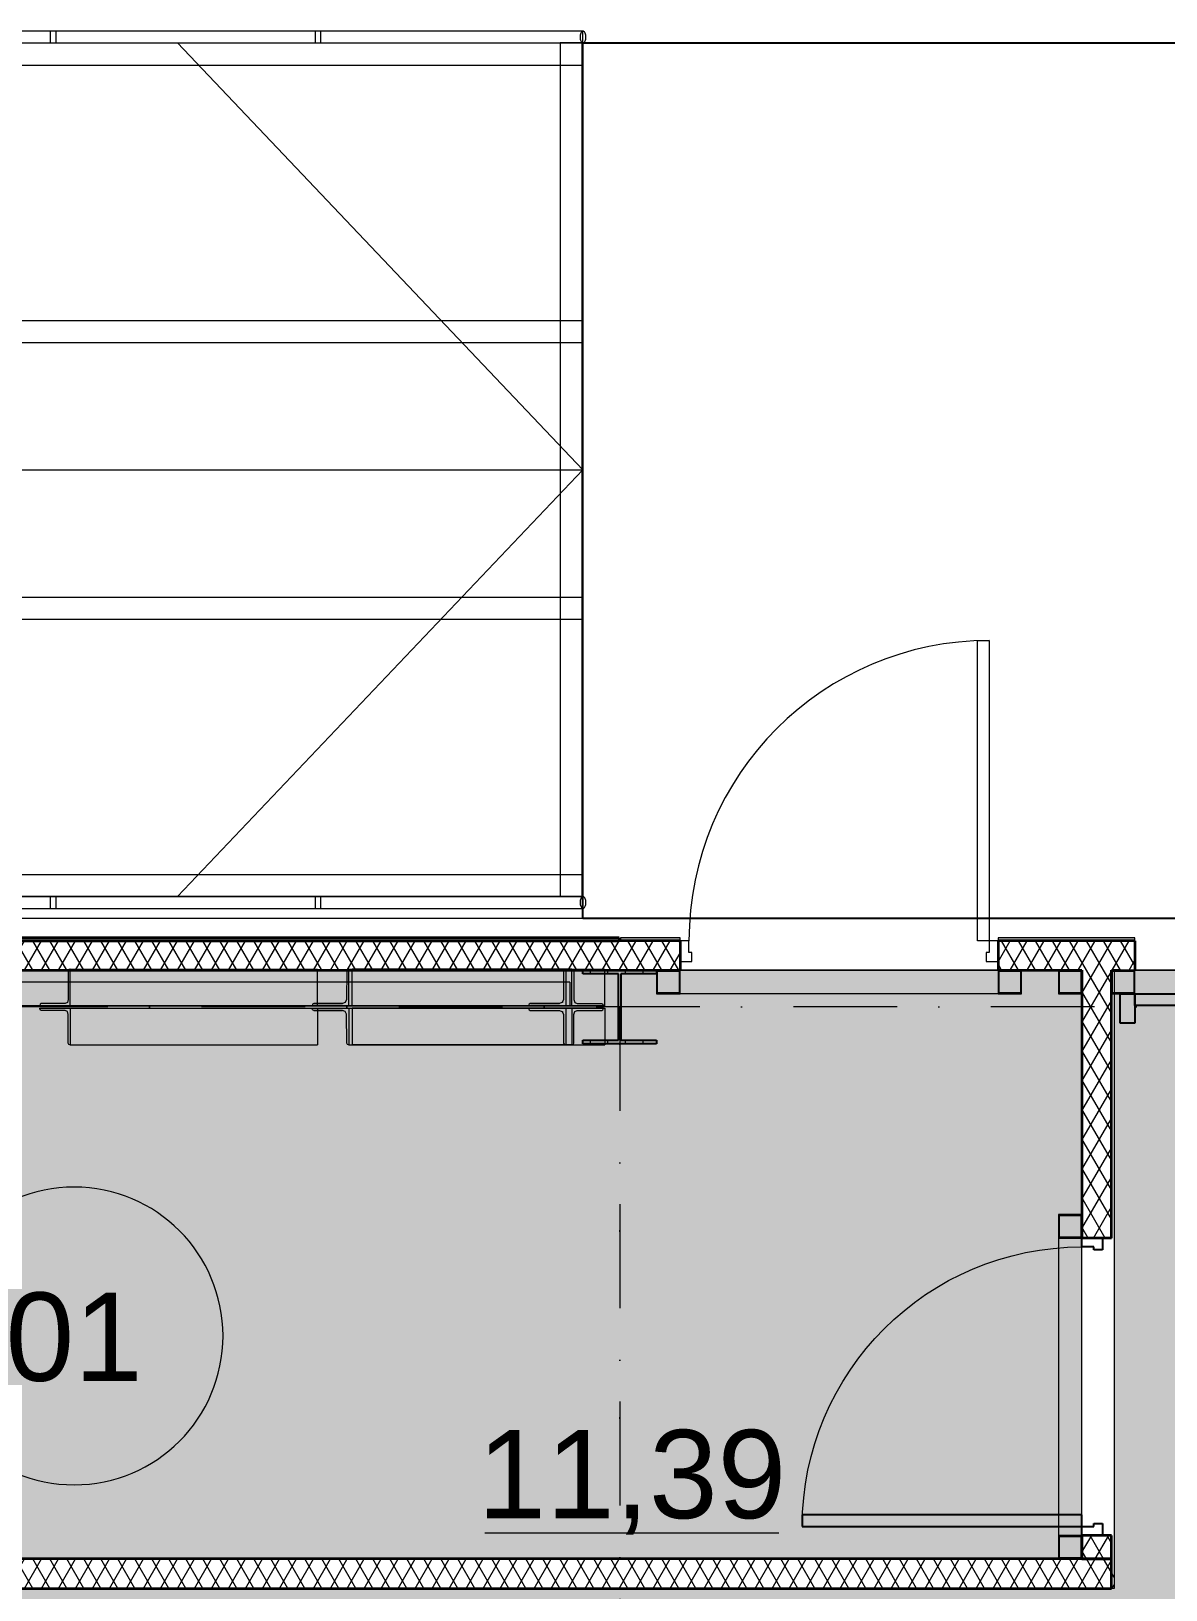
# Model space of a CAD drawing. Header units: millimetres. Extents: x -10605 to 104127, y -15987 to 52426.
# Drawn here: x 2000 to 5855, y 38020 to 43315 of the extents above; entities that cross this region are included whole.
import ezdxf
from ezdxf.enums import TextEntityAlignment as Align

# ---------------------------------------------------------------- set-up
doc = ezdxf.new("R2010")
doc.units = ezdxf.units.MM
doc.header["$MEASUREMENT"] = 0
doc.linetypes.add('Dot & Dashed', pattern=[670.277762, 352.777767, -176.388884, 0, -141.111112])
doc.linetypes.add('Крупный пунктир', pattern=[634.99999, 0, -634.99999])
for name, color, linetype, lineweight in [('0_Ном._пера__200', 7, 'Continuous', 0), ('Двери Archicad_Ном._пера__200', 7, 'Continuous', 0), ('Двери Archicad_Ном._пера__3', 7, 'Continuous', 0), ('Двери Archicad_Ном._пера__97', 7, 'Continuous', 35), ('Двери Archicad_Ном._пера__98', 7, 'Continuous', 25), ('Зоны_Ном._пера__91', 255, 'Continuous', 0), ('Лестницы_Ном._пера__100', 7, 'Continuous', 9), ('Лестницы_Ном._пера__200', 7, 'Continuous', 0), ('Лестницы_Ном._пера__99', 7, 'Continuous', 15), ('Металлический каркас здания_Ном._пера__100', 7, 'Continuous', 9), ('Металлический каркас здания_Ном._пера__98', 7, 'Continuous', 25), ('Металлический каркас здания_Ном._пера__99', 7, 'Continuous', 15), ('Оси_Ном._пера__200', 7, 'Continuous', 0), ('Паспорта Зон Archicad_Ном._пера__100', 7, 'Continuous', 9), ('Стены _Ном._пера__97', 7, 'Continuous', 35), ('Стены _Ном._пера__98', 7, 'Continuous', 25), ('Фасадные панели_Ном._пера__200', 7, 'Continuous', 0), ('Фасадные панели_Ном._пера__97', 7, 'Continuous', 35)]:
    doc.layers.add(name, color=color, linetype=linetype, lineweight=lineweight)
for name, color, linetype in [('Двери Archicad', 7, 'Continuous'), ('Зоны', 7, 'Continuous'), ('Лестницы', 7, 'Continuous'), ('Металлический каркас здания', 7, 'Continuous'), ('Оси', 7, 'Continuous'), ('Стены', 7, 'Continuous'), ('Фасадные панели', 7, 'Continuous')]:
    doc.layers.add(name, color=color, linetype=linetype)
for name, color, linetype, lineweight, true_color in [('Зоны_Ном._пера__2', 7, 'Continuous', 0, 0xc2747474), ('Лестницы_Ном._пера__71', 7, 'Continuous', 13, 0xc2331900), ('Металлический каркас здания_Ном._пера__51', 7, 'Continuous', 20, 0xc2002000), ('Металлический каркас здания_Ном._пера__53', 7, 'Continuous', 0, 0xc2006200)]:
    doc.layers.add(name, color=color, linetype=linetype, lineweight=lineweight, true_color=true_color)
doc.styles.add('РЎР“Р•РќР•Р\xa0РР\xa0_РЎРўРР›Р¬_1', font='arial.ttf')
doc.styles.add('РЎР“Р•РќР•Р\xa0РР\xa0_РЎРўРР›Р¬_2', font='ARIALN.TTF')
pattern_1 = [(90, (0, 0), (-60, 0), [])]
pattern_2 = [(60, (0, 0), (-43.30127, 25), []), (120, (0, 0), (43.30127, 25), [])]

# ---------------------------------------------------------------- blocks, each defined once
blk = doc.blocks.new('Разгрузочный тамбур_08_22', base_point=(8577.8, 38769.6))
at = {"layer": 'Зоны', "linetype": 'Continuous', "lineweight": 0, "true_color": 0x3f3f3f}
blk.add_hatch(color=250, dxfattribs=at).paths.add_polyline_path([(-125, 28225), (7275, 28225), (9950, 28225), (9950, 40125), (5680, 40125), (5680, 38025), (-125, 38025)])
at = {"layer": 'Паспорта Зон Archicad_Ном._пера__100', "color": 7, "lineweight": 9, "style": 'РЎР“Р•РќР•Р\xa0РР\xa0_РЎРўРР›Р¬_1'}
for tag, p in [('ROOM_NUMBER', (7849.1, 38611.8)), ('ROOM_AREA', (9169.9, 37457.8))]:
    blk.add_attdef(tag, text='', height=300, dxfattribs=at).set_placement(p, align=Align.MIDDLE_CENTER)
blk = doc.blocks.new('Колонна SHS ГК 27')
at = {"layer": 'Металлический каркас здания_Ном._пера__99', "linetype": 'Continuous', "lineweight": 0, "true_color": 0xffffff}
h = blk.add_hatch(dxfattribs=at)
h.set_pattern_fill('Barabбs_tйglakц_бllу', style=0, pattern_type=2)
h.set_pattern_definition(pattern_1)
h.paths.add_polyline_path([(-40, -40), (40, -40), (40, 40), (-40, 40)])
h.paths.add_polyline_path([(-36.4, -36.4), (-36.4, 36.4), (36.4, 36.4), (36.4, -36.4)], flags=0)
at = {"layer": 'Металлический каркас здания_Ном._пера__99', "color": 7, "linetype": 'Continuous', "lineweight": 15}
for p, q in [((40, 40), (-40, 40)), ((-40, 40), (-40, -40)), ((-36.4, -36.4), (-36.4, 36.4)), ((-36.4, 36.4), (36.4, 36.4)), ((36.4, 36.4), (36.4, -36.4)), ((40, -40), (40, 40)), ((-40, -40), (40, -40)), ((36.4, -36.4), (-36.4, -36.4))]:
    blk.add_line(p, q, dxfattribs=at)
blk = doc.blocks.new('Труба Квадратного Сечения ГК SHS 27')
at = {"layer": 'Металлический каркас здания_Ном._пера__99', "color": 7, "linetype": 'Continuous', "lineweight": 15}
for p, q in [((1250, 40), (0, 40)), ((0, 40), (0, 0)), ((0, 0), (0, -40)), ((2500, 40), (1250, 40)), ((2500, 0), (2500, 40)), ((2500, -40), (2500, 0)), ((0, -40), (1250, -40)), ((1250, -40), (2500, -40))]:
    blk.add_line(p, q, dxfattribs=at)
blk = doc.blocks.new('Труба Квадратного Сечения ГК SHS 27_2')
at = {"layer": 'Металлический каркас здания_Ном._пера__99', "color": 7, "linetype": 'Continuous', "lineweight": 15}
for p, q in [((540, 40), (0, 40)), ((0, 40), (0, 0)), ((0, 0), (0, -40)), ((1080, 40), (540, 40)), ((1080, 0), (1080, 40)), ((1080, -40), (1080, 0)), ((0, -40), (540, -40)), ((540, -40), (1080, -40))]:
    blk.add_line(p, q, dxfattribs=at)
blk = doc.blocks.new('Техн. помещение_01_48', base_point=(2620.2, 39226.3))
at = {"layer": 'Зоны_Ном._пера__2', "linetype": 'Continuous', "lineweight": 0, "true_color": 0x1d1d1d}
blk.add_hatch(color=250, dxfattribs=at).paths.add_polyline_path([(-125, 40125), (-125, 38125), (5570, 38125), (5570, 40125)])
at = {"layer": 'Паспорта Зон Archicad_Ном._пера__100', "color": 7, "linetype": 'Continuous', "lineweight": 9}
blk.add_line((3541.7, 38213.8), (4540.8, 38213.8), dxfattribs=at)
for start, end in [(0, 180), (180, 0)]:
    blk.add_arc((2146.4, 38882.4), 505.7, start, end, dxfattribs=at)
at = {"layer": 'Паспорта Зон Archicad_Ном._пера__100', "color": 7, "lineweight": 9, "style": 'РЎР“Р•РќР•Р\xa0РР\xa0_РЎРўРР›Р¬_1'}
for tag, p in [('ROOM_NUMBER', (2146.4, 38879.9)), ('ROOM_AREA', (4041.2, 38413.2))]:
    blk.add_attdef(tag, text='', height=300, dxfattribs=at).set_placement(p, align=Align.MIDDLE_CENTER)
blk = doc.blocks.new('Перекрытие_1', base_point=(-300, -300))
at = {"layer": '0_Ном._пера__200', "color": 7, "linetype": 'Continuous', "lineweight": 0, "flags": 128}
blk.add_lwpolyline([(-300, -300), (98300.8, -300), (98300.8, 40300.8), (-300, 40300.8)], close=True, dxfattribs=at)
blk = doc.blocks.new('Перекрытие_58', base_point=(3875, 43275))
at = {"layer": 'Стены _Ном._пера__98', "color": 7, "linetype": 'Continuous', "lineweight": 25, "flags": 128}
blk.add_lwpolyline([(3875, 43275), (94125, 43275), (94125, 40300.8), (3875, 40300.8)], close=True, dxfattribs=at)
blk = doc.blocks.new('Однопольная Дверь 27_3')
at = {"layer": 'Двери Archicad_Ном._пера__3', "color": 7, "linetype": 'Continuous', "lineweight": 0}
blk.add_arc((475, 0), 950, 90, 180, dxfattribs=at)
at = {"layer": 'Двери Archicad_Ном._пера__97', "color": 7, "linetype": 'Continuous', "lineweight": 35}
for p, q in [((-505, -70), (-505, 0)), ((-505, -70), (-505, 0)), ((505, -70), (505, 0)), ((505, -70), (505, 0)), ((-505, -100), (-505, -70)), ((505, -100), (505, -70))]:
    blk.add_line(p, q, dxfattribs=at)
at = {"layer": 'Двери Archicad_Ном._пера__98', "color": 7, "linetype": 'Continuous', "lineweight": 25}
for p, q in [((435, 0), (435, 950)), ((435, 950), (475, 950)), ((475, 950), (475, 0)), ((-475, 0), (-505, 0)), ((-505, 0), (-505, -70)), ((-475, -40), (-475, 0)), ((475, 0), (435, 0)), ((505, 0), (475, 0)), ((475, 0), (475, -40)), ((505, -70), (505, 0)), ((-465, -40), (-475, -40)), ((-465, -70), (-465, -40)), ((475, -40), (465, -40)), ((465, -40), (465, -70)), ((-505, -70), (-465, -70)), ((465, -70), (505, -70))]:
    blk.add_line(p, q, dxfattribs=at)
blk = doc.blocks.new('Стена_84', base_point=(5670, 40125))
at = {"layer": 'Стены', "linetype": 'Continuous', "lineweight": 0, "true_color": 0x000000}
h = blk.add_hatch(dxfattribs=at)
h.set_pattern_fill('Batt_Insulation__3_', color=18, style=0, pattern_type=2)
h.set_pattern_definition(pattern_2)
h.paths.add_polyline_path([(5570, 40125), (5570, 39215), (5670, 39215), (5670, 40125)])
h = blk.add_hatch(dxfattribs=at)
h.set_pattern_fill('Batt_Insulation__3_', color=18, style=0, pattern_type=2)
h.set_pattern_definition(pattern_2)
h.paths.add_polyline_path([(5570, 38125), (5670, 38125), (5670, 38205), (5570, 38205)])
at = {"layer": 'Стены _Ном._пера__97', "color": 7, "linetype": 'Continuous', "lineweight": 35}
for p, q in [((5640, 39215), (5570, 39215)), ((5670, 39215), (5640, 39215)), ((5640, 38205), (5570, 38205)), ((5670, 38205), (5640, 38205))]:
    blk.add_line(p, q, dxfattribs=at)
at = {"layer": 'Стены _Ном._пера__97', "color": 7, "linetype": 'Continuous', "lineweight": 35, "flags": 128}
for points in [[(5570, 40125), (5570, 39215)], [(5670, 39215), (5670, 40125)], [(5570, 38205), (5570, 38125)], [(5670, 38125), (5670, 38205)], [(5570, 38125), (5670, 38125)]]:
    blk.add_lwpolyline(points, dxfattribs=at)
at = {"layer": 'Двери Archicad', "color": 7, "linetype": 'Continuous', "lineweight": 50, "xscale": -1, "zscale": 1000, "rotation": 90}
blk.add_blockref('Однопольная Дверь 27_3', (5570, 38710), dxfattribs=at)
blk = doc.blocks.new('Стена_86', base_point=(5670, 38125))
at = {"layer": 'Стены', "linetype": 'Continuous', "lineweight": 0, "true_color": 0x000000}
h = blk.add_hatch(dxfattribs=at)
h.set_pattern_fill('Batt_Insulation__3_', color=18, style=0, pattern_type=2)
h.set_pattern_definition(pattern_2)
h.paths.add_polyline_path([(5670, 38125), (-135, 38125), (-135, 38025), (5670, 38025)])
h = blk.add_hatch(dxfattribs=at)
h.set_pattern_fill('Batt_Insulation__3_', color=18, style=0, pattern_type=2)
h.set_pattern_definition(pattern_2)
h.paths.add_polyline_path([(5670, 38125), (5670, 38025), (5680, 38025), (5680, 38125)])
at = {"layer": 'Стены _Ном._пера__97', "color": 7, "linetype": 'Continuous', "lineweight": 35, "flags": 128}
for points in [[(5670, 38125), (-135, 38125)], [(-135, 38125), (-135, 38025)], [(5670, 38025), (5670, 38125)], [(-135, 38025), (5670, 38025)]]:
    blk.add_lwpolyline(points, dxfattribs=at)
blk = doc.blocks.new('Стена_179', base_point=(-225, 40225))
at = {"layer": 'Фасадные панели_Ном._пера__200', "color": 7, "linetype": 'Continuous', "lineweight": 0, "flags": 128}
for points in [[(3997.5, 40235), (-225, 40235)], [(-225, 40225), (3997.5, 40225)], [(3997.5, 40235), (3997.5, 40225)]]:
    blk.add_lwpolyline(points, dxfattribs=at)
blk = doc.blocks.new('Стена_180', base_point=(-225, 40225))
at = {"layer": 'Фасадные панели', "linetype": 'Continuous', "lineweight": 0, "true_color": 0xffffff}
blk.add_hatch(color=7, dxfattribs=at).paths.add_polyline_path([(-225, 40225), (3997.5, 40225), (3997.5, 40235), (-225, 40235)])
at = {"layer": 'Фасадные панели_Ном._пера__97', "color": 7, "linetype": 'Continuous', "lineweight": 35, "flags": 128}
for points in [[(3997.5, 40235), (-225, 40235)], [(-225, 40225), (3997.5, 40225)], [(3997.5, 40235), (3997.5, 40225)]]:
    blk.add_lwpolyline(points, dxfattribs=at)
blk = doc.blocks.new('Стена_183', base_point=(4205, 40225))
at = {"layer": 'Фасадные панели', "linetype": 'Continuous', "lineweight": 0, "true_color": 0xffffff}
blk.add_hatch(color=7, dxfattribs=at).paths.add_polyline_path([(4205, 40235), (4002.5, 40235), (4002.5, 40225), (4205, 40225)])
at = {"layer": 'Фасадные панели_Ном._пера__200', "color": 7, "linetype": 'Continuous', "lineweight": 0, "flags": 128}
for points in [[(4205, 40235), (4002.5, 40235)], [(4002.5, 40235), (4002.5, 40225)], [(4002.5, 40225), (4205, 40225)], [(4205, 40225), (4205, 40235)]]:
    blk.add_lwpolyline(points, dxfattribs=at)
blk = doc.blocks.new('Стена_184', base_point=(5750, 40225))
at = {"layer": 'Фасадные панели', "linetype": 'Continuous', "lineweight": 0, "true_color": 0xffffff}
blk.add_hatch(color=7, dxfattribs=at).paths.add_polyline_path([(5750, 40235), (5285, 40235), (5285, 40225), (5750, 40225)])
at = {"layer": 'Фасадные панели_Ном._пера__200', "color": 7, "linetype": 'Continuous', "lineweight": 0, "flags": 128}
for points in [[(5750, 40235), (5285, 40235)], [(5285, 40235), (5285, 40225)], [(5285, 40225), (5750, 40225)], [(5750, 40225), (5750, 40235)]]:
    blk.add_lwpolyline(points, dxfattribs=at)
blk = doc.blocks.new('Стена_185', base_point=(5750, 40225))
at = {"layer": 'Фасадные панели_Ном._пера__200', "color": 7, "linetype": 'Continuous', "lineweight": 0, "flags": 128}
for points in [[(5750, 40235), (5285, 40235)], [(5285, 40235), (5285, 40225)], [(5285, 40225), (5750, 40225)], [(5750, 40225), (5750, 40235)]]:
    blk.add_lwpolyline(points, dxfattribs=at)
blk = doc.blocks.new('Стена_290', base_point=(4205, 40225))
at = {"layer": 'Фасадные панели_Ном._пера__200', "color": 7, "linetype": 'Continuous', "lineweight": 0, "flags": 128}
for points in [[(4205, 40235), (4002.5, 40235)], [(4002.5, 40235), (4002.5, 40225)], [(4002.5, 40225), (4205, 40225)], [(4205, 40225), (4205, 40235)]]:
    blk.add_lwpolyline(points, dxfattribs=at)
blk = doc.blocks.new('Колонна Универсальная 27')
at = {"layer": 'Металлический каркас здания_Ном._пера__98', "linetype": 'Continuous', "lineweight": 0, "true_color": 0xffffff}
h = blk.add_hatch(dxfattribs=at)
h.set_pattern_fill('Barabбs_tйglakц_бllу', style=0, pattern_type=2)
h.set_pattern_definition(pattern_1)
h.paths.add_polyline_path([(-125, -125), (125, -125), (125, -113), (4, -113), (4, 113), (125, 113), (125, 125), (-125, 125), (-125, 113), (-4, 113), (-4, -113), (-125, -113)])
at = {"layer": 'Металлический каркас здания_Ном._пера__98', "color": 7, "linetype": 'Continuous', "lineweight": 25}
for p, q in [((125, 125), (-125, 125)), ((-125, 125), (-125, 113)), ((-125, 113), (-4, 113)), ((-4, 113), (-4, -113)), ((4, -113), (4, 113)), ((4, 113), (125, 113)), ((125, 113), (125, 125)), ((-4, -113), (-125, -113)), ((-125, -113), (-125, -125)), ((-125, -125), (125, -125)), ((125, -113), (4, -113)), ((125, -125), (125, -113))]:
    blk.add_line(p, q, dxfattribs=at)
blk = doc.blocks.new('Двутавp К 26020-83 27_4')
at = {"layer": 'Металлический каркас здания_Ном._пера__98', "color": 7, "linetype": 'Крупный пунктир', "lineweight": 25}
blk.add_line((0, 0), (39750, 0), dxfattribs=at)
blk = doc.blocks.new('Стандартный Маркер Сетки_2')
at = {"layer": 'Оси_Ном._пера__200', "color": 7, "linetype": 'Dot & Dashed', "lineweight": 0}
blk.add_line((0, 0), (107930.5, 0), dxfattribs=at)
at = {"layer": 'Оси_Ном._пера__200', "color": 7, "lineweight": 0, "style": 'РЎР“Р•РќР•Р\xa0РР\xa0_РЎРўРР›Р¬_1'}
blk.add_attdef('AC_MarkerText_1', text='', height=300, dxfattribs=at).set_placement((108330.4, 150), align=Align.TOP_CENTER)
blk = doc.blocks.new('Балка - Швеллер ПП 27')
at = {"layer": 'Металлический каркас здания_Ном._пера__100', "color": 7, "linetype": 'Continuous', "lineweight": 9}
for p, q in [((-17.9, 37.5), (8991.2, 37.5)), ((8991.2, 0), (8991.2, 37.5)), ((8991.2, -37.5), (8991.2, 0)), ((-17.9, -37.5), (8991.2, -37.5))]:
    blk.add_line(p, q, dxfattribs=at)
blk = doc.blocks.new('Балка - Швеллер ПП 27_3')
at = {"layer": 'Металлический каркас здания_Ном._пера__100', "color": 7, "linetype": 'Continuous', "lineweight": 9}
for p, q in [((0, 37.5), (0, -37.5)), ((1450, 37.5), (0, 37.5)), ((2900, 37.5), (1450, 37.5)), ((2900, 0), (2900, 37.5)), ((2900, -37.5), (2900, 0)), ((0, -37.5), (1450, -37.5)), ((1450, -37.5), (2900, -37.5))]:
    blk.add_line(p, q, dxfattribs=at)
blk = doc.blocks.new('Труба Квадратного Сечения ГК SHS 27_5')
at = {"layer": 'Металлический каркас здания_Ном._пера__99', "color": 7, "linetype": 'Continuous', "lineweight": 15}
for p, q in [((505, 40), (0, 40)), ((0, 40), (0, 0)), ((0, 0), (0, -40)), ((1010, 40), (505, 40)), ((1010, 0), (1010, 40)), ((1010, -40), (1010, 0)), ((0, -40), (505, -40)), ((505, -40), (1010, -40))]:
    blk.add_line(p, q, dxfattribs=at)
blk = doc.blocks.new('Морф_425')
at = {"layer": 'Металлический каркас здания_Ном._пера__99', "color": 7, "linetype": 'Continuous', "lineweight": 15, "flags": 128}
for points in [[(2029.4, 39996), (2132.9, 39996)], [(2031, 39989.9), (2029.4, 39994.5), (2029.4, 39996)], [(2123.2, 39984.2), (2115.6, 39988), (2034.8, 39988), (2031, 39989.9)], [(2127.9, 39872.9), (2126.3, 39877.5), (2126.3, 39975), (2123.2, 39984.2)], [(2132.9, 39996), (2973.6, 39996)], [(2132.9, 39996), (2132.9, 39871)], [(2973.6, 39996), (2973.6, 39871)], [(2132.9, 39871), (2131.7, 39871), (2127.9, 39872.9)], [(2132.9, 39871), (2973.6, 39871)]]:
    blk.add_lwpolyline(points, dxfattribs=at)
blk = doc.blocks.new('Морф_426')
at = {"layer": 'Металлический каркас здания_Ном._пера__99', "color": 7, "linetype": 'Continuous', "lineweight": 15, "flags": 128}
for points in [[(3837.1, 39996), (3090.6, 39996)], [(3090.6, 39996), (3090.6, 39871)], [(3944.2, 39996), (3837.1, 39996)], [(3837.1, 39996), (3837.1, 39871)], [(3842.3, 39872.9), (3843.9, 39877.5), (3843.9, 39975), (3847.2, 39984.2)], [(3847.2, 39984.2), (3855.1, 39988), (3938.6, 39988), (3942.6, 39989.9)], [(3942.6, 39989.9), (3944.2, 39994.5), (3944.2, 39996)], [(3837.1, 39871), (3838.3, 39871), (3842.3, 39872.9)], [(3837.1, 39871), (3090.6, 39871)]]:
    blk.add_lwpolyline(points, dxfattribs=at)
blk = doc.blocks.new('Морф_427')
at = {"layer": 'Металлический каркас здания_Ном._пера__53', "linetype": 'Continuous', "lineweight": 0, "true_color": 0x006200}
blk.add_hatch(color=98, dxfattribs=at).paths.add_polyline_path([(3816.9, 39996), (3690.1, 39996), (3690.1, 39994.7), (3690.1, 39994.5), (3691.7, 39990.6), (3691.8, 39989.9), (3695.7, 39988.3), (3696.4, 39988), (3712.1, 39988), (3795.6, 39988), (3803.5, 39984.8), (3804.9, 39984.2), (3805.5, 39982.8), (3808.8, 39975), (3809.1, 39960.2), (3809.1, 39877.5), (3810.7, 39873.6), (3811, 39872.9), (3815, 39871.3), (3815.4, 39871), (3815.6, 39871), (3816.9, 39871)])
at = {"layer": 'Металлический каркас здания_Ном._пера__51', "color": 98, "linetype": 'Continuous', "lineweight": 20, "true_color": 0x002000}
for q in [(3690.1, 39996), (3816.9, 39871)]:
    blk.add_line((3816.9, 39996), q, dxfattribs=at)
at = {"layer": 'Металлический каркас здания_Ном._пера__51', "color": 98, "linetype": 'Continuous', "lineweight": 20, "true_color": 0x002000, "flags": 128}
for points in [[(3690.1, 39996), (3690.1, 39994.7), (3690.1, 39994.5)], [(3690.1, 39994.5), (3691.7, 39990.6), (3691.8, 39989.9)], [(3691.8, 39989.9), (3695.7, 39988.3), (3696.4, 39988), (3712.1, 39988), (3795.6, 39988), (3803.5, 39984.8), (3804.9, 39984.2)], [(3804.9, 39984.2), (3805.5, 39982.8), (3808.8, 39975), (3809.1, 39960.2), (3809.1, 39877.5), (3810.7, 39873.6), (3811, 39872.9)], [(3811, 39872.9), (3815, 39871.3), (3815.4, 39871), (3815.6, 39871), (3816.9, 39871)]]:
    blk.add_lwpolyline(points, dxfattribs=at)
at = {"layer": 'Металлический каркас здания_Ном._пера__99', "color": 7, "linetype": 'Continuous', "lineweight": 15, "flags": 128}
for points in [[(2955.9, 39989.9), (2955.5, 39994.6), (2955.9, 39996)], [(2955.9, 39996), (3079.2, 39996)], [(3067.5, 39984.2), (3058.3, 39988.1), (2960.5, 39988), (2955.9, 39989.9)], [(2960.5, 39988), (3058.5, 39988)], [(3075.2, 39872.9), (3073.2, 39877.5), (3071.5, 39975.1), (3067.5, 39984.2)], [(3079.2, 39996), (3816.9, 39996)], [(3079.2, 39996), (3079.2, 39871)], [(3696.4, 39988), (3795.6, 39988)], [(3816.9, 39996), (3949.1, 39996)], [(3949.1, 39996), (3949.1, 39871)], [(3079.2, 39871), (3078.2, 39871.1), (3075.2, 39872.9)], [(3079.2, 39871), (3816.9, 39871)], [(3816.9, 39871), (3949.1, 39871)]]:
    blk.add_lwpolyline(points, dxfattribs=at)
blk = doc.blocks.new('Морф_428')
at = {"layer": 'Металлический каркас здания_Ном._пера__99', "color": 7, "linetype": 'Continuous', "lineweight": 15, "flags": 128}
for points in [[(2127.9, 40127.1), (2126.3, 40122.5), (2126.3, 40025), (2123.2, 40015.8)], [(2132.9, 40129), (2131.7, 40129), (2127.9, 40127.1)], [(2132.9, 40004), (2132.9, 40129)], [(2132.9, 40129), (2973.6, 40129)], [(2973.6, 40004), (2973.6, 40129)], [(2031, 40010.1), (2029.4, 40005.5), (2029.4, 40004)], [(2029.4, 40004), (2132.9, 40004)], [(2123.2, 40015.8), (2115.6, 40012), (2034.8, 40012), (2031, 40010.1)], [(2132.9, 40004), (2973.6, 40004)]]:
    blk.add_lwpolyline(points, dxfattribs=at)
blk = doc.blocks.new('Морф_429')
at = {"layer": 'Металлический каркас здания_Ном._пера__99', "color": 7, "linetype": 'Continuous', "lineweight": 15, "flags": 128}
for points in [[(3090.6, 40004), (3090.6, 40129)], [(3837.1, 40129), (3090.6, 40129)], [(3837.1, 40129), (3838.3, 40129), (3842.3, 40127.1)], [(3837.1, 40004), (3837.1, 40129)], [(3842.3, 40127.1), (3843.9, 40122.5), (3843.9, 40025), (3847.2, 40015.8)], [(3837.1, 40004), (3090.6, 40004)], [(3944.2, 40004), (3837.1, 40004)], [(3847.2, 40015.8), (3855.1, 40012), (3938.6, 40012), (3942.6, 40010.1)], [(3942.6, 40010.1), (3944.2, 40005.5), (3944.2, 40004)]]:
    blk.add_lwpolyline(points, dxfattribs=at)
blk = doc.blocks.new('Морф_430')
at = {"layer": 'Металлический каркас здания_Ном._пера__53', "linetype": 'Continuous', "lineweight": 0, "true_color": 0x006200}
blk.add_hatch(color=98, dxfattribs=at).paths.add_polyline_path([(3816.9, 40004), (3816.9, 40129), (3815.6, 40129), (3815.4, 40129), (3815, 40128.7), (3811, 40127.1), (3810.7, 40126.4), (3809.1, 40122.5), (3809.1, 40039.9), (3808.8, 40025), (3805.5, 40017.2), (3804.9, 40015.8), (3803.5, 40015.2), (3795.6, 40012), (3712.1, 40012), (3696.4, 40012), (3695.7, 40011.7), (3691.8, 40010.1), (3691.7, 40009.4), (3690.1, 40005.5), (3690.1, 40005.3), (3690.1, 40004)])
at = {"layer": 'Металлический каркас здания_Ном._пера__51', "color": 98, "linetype": 'Continuous', "lineweight": 20, "true_color": 0x002000}
for p, q in [((3816.9, 40129), (3816.9, 40004)), ((3816.9, 40004), (3690.1, 40004))]:
    blk.add_line(p, q, dxfattribs=at)
at = {"layer": 'Металлический каркас здания_Ном._пера__51', "color": 98, "linetype": 'Continuous', "lineweight": 20, "true_color": 0x002000, "flags": 128}
for points in [[(3811, 40127.1), (3810.7, 40126.4), (3809.1, 40122.5), (3809.1, 40039.9), (3808.8, 40025), (3805.5, 40017.2), (3804.9, 40015.8)], [(3816.9, 40129), (3815.6, 40129), (3815.4, 40129), (3815, 40128.7), (3811, 40127.1)], [(3691.8, 40010.1), (3691.7, 40009.4), (3690.1, 40005.5)], [(3690.1, 40005.5), (3690.1, 40005.3), (3690.1, 40004)], [(3804.9, 40015.8), (3803.5, 40015.2), (3795.6, 40012), (3712.1, 40012), (3696.4, 40012), (3695.7, 40011.7), (3691.8, 40010.1)]]:
    blk.add_lwpolyline(points, dxfattribs=at)
at = {"layer": 'Металлический каркас здания_Ном._пера__99', "color": 7, "linetype": 'Continuous', "lineweight": 15, "flags": 128}
for points in [[(3075.2, 40127.1), (3073.2, 40122.5), (3071.5, 40024.9), (3067.5, 40015.8)], [(3079.2, 40129), (3078.2, 40128.9), (3075.2, 40127.1)], [(3079.2, 40004), (3079.2, 40129)], [(3079.2, 40129), (3816.9, 40129)], [(3816.9, 40129), (3949.1, 40129)], [(3949.1, 40004), (3949.1, 40129)], [(2955.9, 40010.1), (2955.5, 40005.4), (2955.9, 40004)], [(3067.5, 40015.8), (3058.3, 40011.9), (2960.5, 40012), (2955.9, 40010.1)], [(2955.9, 40004), (3079.2, 40004)], [(2960.5, 40012), (3058.5, 40012)], [(3079.2, 40004), (3816.9, 40004)], [(3696.4, 40012), (3795.6, 40012)], [(3816.9, 40004), (3949.1, 40004)]]:
    blk.add_lwpolyline(points, dxfattribs=at)
blk = doc.blocks.new('Морф_431')
at = {"layer": 'Металлический каркас здания_Ном._пера__99', "color": 7, "linetype": 'Continuous', "lineweight": 15, "flags": 128}
for points in [[(170.1, 40083.9), (170.1, 40084)], [(3830, 40084), (170.1, 40084)], [(170.1, 40004), (170.1, 40020.9), (170.1, 40084)], [(170.1, 40084), (170.1, 40004)], [(170.1, 40082), (170.1, 40083.9)], [(3830, 40084), (3830, 40004)], [(170.1, 40008.5), (170.1, 40004.4)], [(170.1, 40004), (170.1, 40004.4)], [(3830, 40004), (170.1, 40004)]]:
    blk.add_lwpolyline(points, dxfattribs=at)
blk = doc.blocks.new('Ворота Гаражные Раздвижные Вертикальные 27')
at = {"layer": 'Двери Archicad_Ном._пера__97', "color": 7, "linetype": 'Continuous', "lineweight": 35}
for p, q in [((-1250, 180), (-1250, 80)), ((1250, 180), (1250, 80))]:
    blk.add_line(p, q, dxfattribs=at)
blk.add_point((0, 0), dxfattribs=at)
blk.add_point((0, 0), dxfattribs=at)
blk.add_point((0, 0), dxfattribs=at)
blk.add_point((0, 0), dxfattribs=at)
at = {"layer": 'Двери Archicad_Ном._пера__98', "color": 7, "linetype": 'Continuous', "lineweight": 25}
for p, q in [((-1250, 0), (-1300, 0)), ((-1300, 0), (-1300, -100)), ((1250, 0), (-1250, 0)), ((-1250, 0), (-1250, -40)), ((-1250, -100), (-1250, 0)), ((1250, -40), (1250, 0)), ((1300, 0), (1250, 0)), ((1250, 0), (1250, -100)), ((1300, -100), (1300, 0)), ((-1250, -40), (1250, -40)), ((-1300, -100), (-1250, -100)), ((1250, -100), (1300, -100))]:
    blk.add_line(p, q, dxfattribs=at)
blk = doc.blocks.new('Однопольная Дверь 27_5')
at = {"layer": 'Двери Archicad_Ном._пера__200', "color": 7, "linetype": 'Continuous', "lineweight": 0}
for p, q in [((-510, 0), (-540, 0)), ((-540, 0), (-540, -70)), ((-510, -40), (-510, 0)), ((540, 0), (510, 0)), ((510, 0), (510, -40)), ((540, -70), (540, 0)), ((-500, -40), (-510, -40)), ((-500, -70), (-500, -40)), ((510, -40), (500, -40)), ((500, -40), (500, -70)), ((-540, -70), (-500, -70)), ((500, -70), (540, -70))]:
    blk.add_line(p, q, dxfattribs=at)
at = {"layer": 'Двери Archicad_Ном._пера__3', "color": 7, "linetype": 'Continuous', "lineweight": 0}
for p, q in [((470, 0), (470, 1020)), ((470, 1020), (510, 1020)), ((510, 1020), (510, 0)), ((510, 0), (470, 0))]:
    blk.add_line(p, q, dxfattribs=at)
blk.add_arc((510, 0), 1020, 90, 180, dxfattribs=at)
at = {"layer": 'Двери Archicad_Ном._пера__97', "color": 7, "linetype": 'Continuous', "lineweight": 35}
for p, q in [((-540, 0), (-540, -70)), ((-540, 0), (-540, -70)), ((540, 0), (540, -70)), ((540, 0), (540, -70)), ((-540, -70), (-540, -100)), ((540, -70), (540, -100))]:
    blk.add_line(p, q, dxfattribs=at)
blk = doc.blocks.new('Стена_416', base_point=(-125, 40125))
at = {"layer": 'Стены', "linetype": 'Continuous', "lineweight": 0, "true_color": 0x000000}
h = blk.add_hatch(dxfattribs=at)
h.set_pattern_fill('Batt_Insulation__3_', color=18, style=0, pattern_type=2)
h.set_pattern_definition(pattern_2)
h.paths.add_polyline_path([(-125, 40125), (4205, 40125), (4205, 40225), (-125, 40225)])
h = blk.add_hatch(dxfattribs=at)
h.set_pattern_fill('Batt_Insulation__3_', color=18, style=0, pattern_type=2)
h.set_pattern_definition(pattern_2)
h.paths.add_polyline_path([(5750, 40225), (5285, 40225), (5285, 40125), (5700, 40125), (5750, 40125)])
at = {"layer": 'Стены _Ном._пера__97', "color": 7, "linetype": 'Continuous', "lineweight": 35}
for p, q in [((4205, 40225), (4205, 40155)), ((5285, 40225), (5285, 40155)), ((5750, 40225), (5750, 40125)), ((4205, 40155), (4205, 40125)), ((5285, 40155), (5285, 40125))]:
    blk.add_line(p, q, dxfattribs=at)
at = {"layer": 'Стены _Ном._пера__97', "color": 7, "linetype": 'Continuous', "lineweight": 35, "flags": 128}
for points in [[(4205, 40225), (-125, 40225)], [(5750, 40225), (5285, 40225)], [(-125, 40125), (4205, 40125)], [(5285, 40125), (5570, 40125)], [(5670, 40125), (5700, 40125)]]:
    blk.add_lwpolyline(points, dxfattribs=at)
at = {"layer": 'Двери Archicad', "color": 7, "linetype": 'Continuous', "lineweight": 50, "zscale": 1000}
blk.add_blockref('Однопольная Дверь 27_5', (4745, 40225), dxfattribs=at)
at = {"layer": 'Двери Archicad', "color": 7, "linetype": 'Continuous', "lineweight": 50, "xscale": -1, "zscale": 1000}
blk.add_blockref('Ворота Гаражные Раздвижные Вертикальные 27', (7000, 40045), dxfattribs=at)
blk = doc.blocks.new('Ограждение_19')
at = {"layer": 'Лестницы_Ном._пера__100', "color": 7, "linetype": 'Continuous', "lineweight": 9, "flags": 128}
for points in [[(3875, 43275), (3875, 43315), (-5125.9, 43315), (-5125.9, 43275)], [(3875, 43275), (3875, 43315), (-5125.9, 43315), (-5125.9, 43275)], [(3875, 43275), (3875, 43315), (-5125.9, 43315), (-5125.9, 43275)], [(3875, 43275), (3875, 43315), (-5125.9, 43315), (-5125.9, 43275)], [(3875, 43275), (3875, 43315), (-5125.9, 43315), (-5125.9, 43275)], [(2084.8, 43275), (2084.8, 43315), (2064.8, 43315), (2064.8, 43275)], [(2984.9, 43275), (2984.9, 43315), (2964.9, 43315), (2964.9, 43275)], [(3875, 43315), (3873.3, 43314.7), (3871.6, 43313.8), (3870, 43312.3), (3868.6, 43310.3), (3867.3, 43307.9), (3866.3, 43305), (3865.6, 43301.8), (3865.2, 43298.5), (3865, 43295), (3865.2, 43291.5), (3865.6, 43288.2), (3866.3, 43285), (3867.3, 43282.1), (3868.6, 43279.7), (3870, 43277.7), (3871.6, 43276.2), (3873.3, 43275.3), (3875, 43275), (3876.7, 43275.3), (3878.4, 43276.2), (3880, 43277.7), (3881.4, 43279.7), (3882.7, 43282.1), (3883.7, 43285), (3884.4, 43288.2), (3884.8, 43291.5), (3885, 43295), (3884.8, 43298.5), (3884.4, 43301.8), (3883.7, 43305), (3882.7, 43307.9), (3881.4, 43310.3), (3880, 43312.3), (3878.4, 43313.8), (3876.7, 43314.7)]]:
    blk.add_lwpolyline(points, close=True, dxfattribs=at)
blk = doc.blocks.new('Ограждение_20')
at = {"layer": 'Лестницы_Ном._пера__100', "color": 7, "linetype": 'Continuous', "lineweight": 9, "flags": 128}
for points in [[(3875, 40335), (3875, 40375), (-5125.9, 40375), (-5125.9, 40335)], [(3875, 40335), (3875, 40375), (-5125.9, 40375), (-5125.9, 40335)], [(3875, 40335), (3875, 40375), (-5125.9, 40375), (-5125.9, 40335)], [(3875, 40335), (3875, 40375), (-5125.9, 40375), (-5125.9, 40335)], [(3875, 40335), (3875, 40375), (-5125.9, 40375), (-5125.9, 40335)], [(2084.8, 40335), (2084.8, 40375), (2064.8, 40375), (2064.8, 40335)], [(2984.9, 40335), (2984.9, 40375), (2964.9, 40375), (2964.9, 40335)], [(3875, 40375), (3873.3, 40374.7), (3871.6, 40373.8), (3870, 40372.3), (3868.6, 40370.3), (3867.3, 40367.9), (3866.3, 40365), (3865.6, 40361.8), (3865.2, 40358.5), (3865, 40355), (3865.2, 40351.5), (3865.6, 40348.2), (3866.3, 40345), (3867.3, 40342.1), (3868.6, 40339.7), (3870, 40337.7), (3871.6, 40336.2), (3873.3, 40335.3), (3875, 40335), (3876.7, 40335.3), (3878.4, 40336.2), (3880, 40337.7), (3881.4, 40339.7), (3882.7, 40342.1), (3883.7, 40345), (3884.4, 40348.2), (3884.8, 40351.5), (3885, 40355), (3884.8, 40358.5), (3884.4, 40361.8), (3883.7, 40365), (3882.7, 40367.9), (3881.4, 40370.3), (3880, 40372.3), (3878.4, 40373.8), (3876.7, 40374.7)]]:
    blk.add_lwpolyline(points, close=True, dxfattribs=at)
blk = doc.blocks.new('Стандартный Маркер Сетки_4')
at = {"layer": 'Оси_Ном._пера__200', "color": 7, "linetype": 'Dot & Dashed', "lineweight": 0}
for q in [(55187, 0), (0, 0)]:
    blk.add_line((0, 0), q, dxfattribs=at)
at = {"layer": 'Оси_Ном._пера__200', "color": 7, "lineweight": 0, "style": 'РЎР“Р•РќР•Р\xa0РР\xa0_РЎРўРР›Р¬_1'}
blk.add_attdef('AC_MarkerText_1', text='', height=300, rotation=90, dxfattribs=at).set_placement((55368.5, -68.6), align=Align.TOP_CENTER)
blk = doc.blocks.new('Пандус Прямой 27_6')
at = {"layer": 'Лестницы_Ном._пера__71', "color": 28, "linetype": 'Continuous', "lineweight": 13, "true_color": 0x331900}
for p, q in [((9000, 0), (7623.1, 1450)), ((0, 0), (9000, 0)), ((7623.1, -1450), (9000, 0))]:
    blk.add_line(p, q, dxfattribs=at)
at = {"layer": 'Лестницы_Ном._пера__99', "color": 7, "linetype": 'Continuous', "lineweight": 15}
for p, q in [((0, 1450), (9000, 1450)), ((9000, -1450), (9000, 1450)), ((0, -1450), (9000, -1450))]:
    blk.add_line(p, q, dxfattribs=at)
at = {"layer": 'Лестницы_Ном._пера__200', "color": 7, "lineweight": 0, "style": 'РЎР“Р•РќР•Р\xa0РР\xa0_РЎРўРР›Р¬_2'}
blk.add_attdef('ac_bottomlevel', text='', height=300, dxfattribs=at).set_placement((4500, 159.5), align=Align.MIDDLE_CENTER)

msp = doc.modelspace()

# ---------------------------------------------------------------- linework, layer by layer
at = {"layer": 'Зоны_Ном._пера__2', "color": 8, "linetype": 'Continuous', "lineweight": 0, "true_color": 0x747474, "flags": 128}
msp.add_lwpolyline([(-125, 40125.00012), (-125, 38125.00005), (5570.00004, 38125.00005), (5570.00004, 40125.00012)], close=True, dxfattribs=at)
at = {"layer": 'Зоны_Ном._пера__91', "color": 255, "linetype": 'Continuous', "lineweight": 0, "flags": 128}
msp.add_lwpolyline([(-125, 28224.99986), (7275.00004, 28225.00004), (9950.00018, 28225.00004), (9950.00018, 40125.00012), (5680, 40125.00012), (5680, 38024.99997), (-125, 38024.99997)], close=True, dxfattribs=at)

# ---------------------------------------------------------------- block references
at = {"color": 7, "linetype": 'Continuous', "lineweight": 0}
msp.add_blockref('Перекрытие_1', (-300.00019, -299.99993), dxfattribs=at)
at = {"layer": 'Зоны', "color": 7, "linetype": 'Continuous', "lineweight": 9}
msp.add_blockref('Разгрузочный тамбур_08_22', (8577.84677, 38769.61505), dxfattribs=at)
msp.add_blockref('Техн. помещение_01_48', (2620.19242, 39226.29254), dxfattribs=at).add_auto_attribs({'ROOM_NUMBER': '01', 'ROOM_AREA': '11,39'})
at = {"layer": 'Лестницы', "color": 7, "linetype": 'Continuous', "lineweight": 50}
for name in ['Ограждение_19', 'Ограждение_20']:
    msp.add_blockref(name, (0, 0), dxfattribs=at)
at = {"layer": 'Лестницы', "color": 7, "linetype": 'Continuous', "lineweight": 15, "zscale": 1000}
msp.add_blockref('Пандус Прямой 27_6', (-5125.94111, 41825.00012), dxfattribs=at)
at = {"layer": 'Металлический каркас здания', "linetype": 'Continuous', "lineweight": 0}
for name in ['Морф_431', 'Морф_428', 'Морф_430', 'Морф_429', 'Морф_425', 'Морф_427', 'Морф_426']:
    msp.add_blockref(name, (0, 0), dxfattribs=at)
at = {"layer": 'Металлический каркас здания', "color": 7, "linetype": 'Continuous', "lineweight": 9, "xscale": -1, "zscale": 1000, "rotation": 90}
msp.add_blockref('Двутавp К 26020-83 27_4', (4000, 39875.00005), dxfattribs=at)
at = {"layer": 'Металлический каркас здания_Ном._пера__100', "color": 7, "linetype": 'Continuous', "lineweight": 9, "xscale": -1, "zscale": 1000, "rotation": 180}
for p in [(-5116.9867, 43237.50012), (-5116.9867, 42294.99562)]:
    msp.add_blockref('Балка - Швеллер ПП 27', p, dxfattribs=at)
at = {"layer": 'Металлический каркас здания_Ном._пера__100', "color": 7, "linetype": 'Continuous', "lineweight": 9, "zscale": 1000, "rotation": 270}
msp.add_blockref('Балка - Швеллер ПП 27_3', (3835, 43274.99337), dxfattribs=at)
at = {"layer": 'Металлический каркас здания_Ном._пера__100', "color": 7, "linetype": 'Continuous', "lineweight": 9, "zscale": 1000}
for p in [(-5116.9867, 41354.99787), (-5116.9867, 40412.50012)]:
    msp.add_blockref('Балка - Швеллер ПП 27', p, dxfattribs=at)
at = {"layer": 'Металлический каркас здания_Ном._пера__98', "color": 7, "linetype": 'Continuous', "lineweight": 25, "xscale": -1, "zscale": 1000}
msp.add_blockref('Колонна Универсальная 27', (4000, 40000.00005), dxfattribs=at)
at = {"layer": 'Металлический каркас здания_Ном._пера__99', "color": 7, "linetype": 'Continuous', "lineweight": 15, "zscale": 1000}
for p in [(4165, 40085.00012), (5325, 40085.00012), (5710.00004, 40085.00012)]:
    msp.add_blockref('Колонна SHS ГК 27', p, dxfattribs=at)
at = {"layer": 'Металлический каркас здания_Ном._пера__99', "color": 7, "linetype": 'Continuous', "lineweight": 15, "xscale": -1, "zscale": 1000}
for name, p in [('Труба Квадратного Сечения ГК SHS 27_2', (5285, 40085.00012)), ('Труба Квадратного Сечения ГК SHS 27', (8250.00004, 40085.00012))]:
    msp.add_blockref(name, p, dxfattribs=at)
at = {"layer": 'Металлический каркас здания_Ном._пера__99', "color": 7, "linetype": 'Continuous', "lineweight": 15, "zscale": 1000}
for name, p, rotation in [('Колонна SHS ГК 27', (5530.00004, 40085.00012), 180), ('Колонна SHS ГК 27', (5530.00004, 39255.00005), 180), ('Труба Квадратного Сечения ГК SHS 27_5', (5530.00004, 39215.00005), 270), ('Колонна SHS ГК 27', (5530.00004, 38165.00005), 180)]:
    msp.add_blockref(name, p, dxfattribs=dict(at, rotation=rotation))
at = {"layer": 'Оси', "color": 8, "linetype": 'Continuous', "lineweight": 0, "true_color": 0x747474, "xscale": -1, "zscale": 1000}
msp.add_blockref('Стандартный Маркер Сетки_2', (98125.00021, 40000.00005), dxfattribs=at)
at = {"layer": 'Оси', "color": 8, "linetype": 'Continuous', "lineweight": 0, "true_color": 0x747474, "zscale": 1000, "rotation": 270}
msp.add_blockref('Стандартный Маркер Сетки_4', (4000, 40000.00005), dxfattribs=at)
at = {"layer": 'Стены', "color": 7, "linetype": 'Continuous', "lineweight": 25}
msp.add_blockref('Перекрытие_58', (3875, 43275.00012), dxfattribs=at)
at = {"layer": 'Стены', "color": 7, "lineweight": 35}
for name, p in [('Стена_416', (-125, 40125.00012)), ('Стена_84', (5670.00004, 40125.00005)), ('Стена_86', (5670.00004, 38125.00005))]:
    msp.add_blockref(name, p, dxfattribs=at)
at = {"layer": 'Фасадные панели', "color": 7, "lineweight": 35}
for name in ['Стена_179', 'Стена_180']:
    msp.add_blockref(name, (-225, 40225.00012), dxfattribs=at)
at = {"layer": 'Фасадные панели', "color": 7, "lineweight": 0}
for name, p in [('Стена_183', (4205, 40225.00012)), ('Стена_290', (4205, 40225.00012)), ('Стена_184', (5750.00004, 40225.00012)), ('Стена_185', (5750.00004, 40225.00012))]:
    msp.add_blockref(name, p, dxfattribs=at)

doc.saveas('drawing.dxf')
